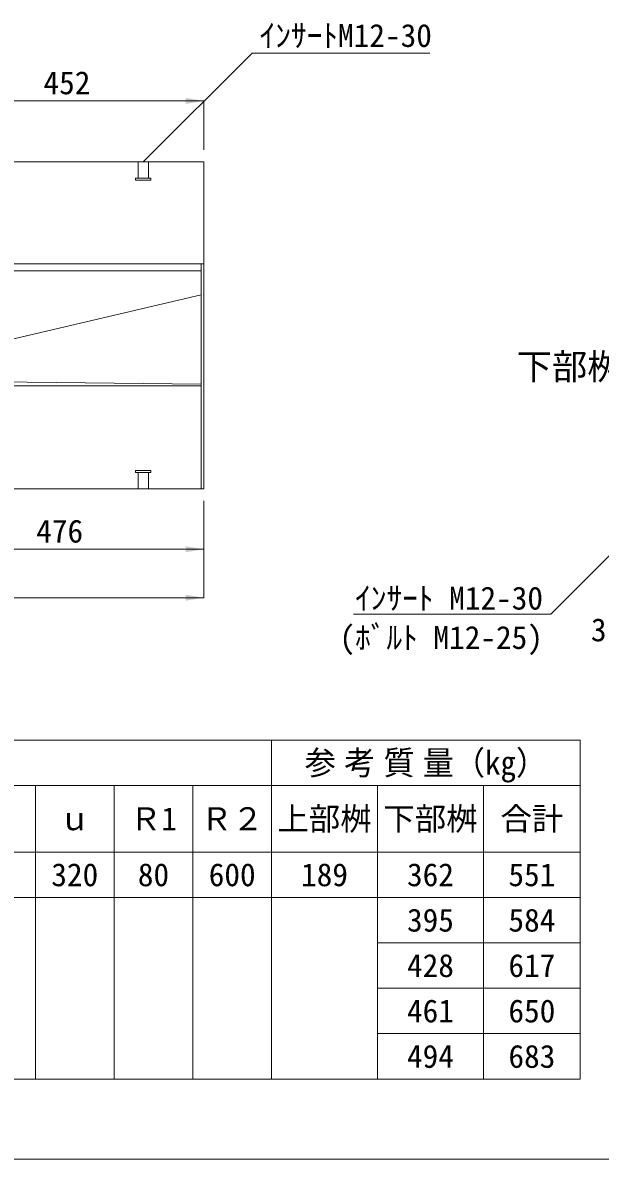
# Model space of a CAD drawing. Units: millimetres at full size. Extents: x 50430 to 75195, y -63423 to -40900.
# Drawn here: x 68913 to 69867, y -48217 to -46339 of the extents above; entities that cross this region are included whole.
import ezdxf
from ezdxf.enums import TextEntityAlignment as Align

# ---------------------------------------------------------------- set-up
doc = ezdxf.new("R2010")
doc.units = ezdxf.units.MM
doc.header["$LTSCALE"] = 30
doc.linetypes.add('USER1', pattern=[1.35, 0.75, -0.6])
doc.linetypes.add('USER2', pattern=[2, 1, -1])
for name, color, linetype, lineweight in [('0_2', 7, 'Continuous', 13), ('DEFPOINTS_3', 8, 'Continuous', 0), ('側溝・本体', 7, 'Continuous', 9), ('寸法線', 7, 'Continuous', 9), ('本体', 2, 'Continuous', 20), ('枠', 5, 'Continuous', 5), ('ｲﾝｻｰﾄ', 3, 'USER1', 9)]:
    doc.layers.add(name, color=color, linetype=linetype, lineweight=lineweight)
doc.styles.add('ＭＳ ゴシック', font='')
doc.styles.add('ＭＳ Ｐゴシック', font='')
doc.styles.get('ＭＳ ゴシック').set_extended_font_data('MS Gothic')
doc.styles.get('ＭＳ Ｐゴシック').set_extended_font_data('MS PGothic')

# ---------------------------------------------------------------- blocks, each defined once
blk = doc.blocks.new('filled_arrow')
at = {"color": 0, "linetype": 'Continuous', "lineweight": -2}
blk.add_solid([(7.5, 1.25), (0, 0), (7.5, -1.25)], dxfattribs=at)

msp = doc.modelspace()

# ---------------------------------------------------------------- linework, layer by layer
at = {"layer": 'DEFPOINTS_3'}
msp.add_line((67463.72, -47784.29), (69498.72, -47784.29), dxfattribs=at)
at = {"layer": '側溝・本体'}
for p, q in [((68219.75, -46737.67), (69211.75, -46737.67)), ((68219.75, -46749.16), (69207.25, -46749.16)), ((68611.75, -46929.16), (69207.25, -46788.67)), ((68611.75, -46929.16), (69207.25, -46936.67)), ((68219.75, -46939.16), (69207.25, -46939.16))]:
    msp.add_line(p, q, dxfattribs=at)
at = {"layer": '側溝・本体', "lineweight": 5}
msp.add_line((69207.25, -46737.67), (69207.25, -47109.17), dxfattribs=at)
at = {"layer": '寸法線'}
for p, q in [((68759.75, -46468.5), (69211.75, -46468.5)), ((69211.75, -46549.16), (69211.75, -46468.5)), ((69211.75, -47129.17), (69211.75, -47289.17)), ((69211.75, -47129.17), (69211.75, -47209.17)), ((68735.75, -47209.17), (69211.75, -47209.17)), ((68213.75, -47289.17), (69211.75, -47289.17))]:
    msp.add_line(p, q, dxfattribs=at)
at = {"layer": '寸法線', "lineweight": 13}
for p, q in [((66393.72, -47524.29), (69833.72, -47524.29)), ((69323.72, -47524.29), (69323.72, -47709.29)), ((69833.72, -47524.29), (69833.72, -47709.29)), ((66743.72, -47599.29), (69833.72, -47599.29)), ((68933.72, -47599.29), (68933.72, -47709.29)), ((69063.72, -47599.29), (69063.72, -47709.29)), ((69193.72, -47599.29), (69193.72, -47709.29)), ((69498.72, -47599.29), (69498.72, -47709.29)), ((69673.72, -47599.29), (69673.72, -47709.29)), ((66983.72, -47709.29), (69833.72, -47709.29)), ((68933.72, -47709.29), (68933.72, -48084.29)), ((69063.72, -47709.29), (69063.72, -48084.29)), ((69193.72, -47709.29), (69193.72, -48084.29)), ((69323.72, -47709.29), (69323.72, -48084.29)), ((69498.72, -47709.29), (69498.72, -48084.29)), ((69673.72, -47709.29), (69673.72, -48084.29)), ((69833.72, -47709.29), (69833.72, -48084.29)), ((69498.72, -47784.29), (69833.72, -47784.29)), ((69498.72, -47859.29), (69833.72, -47859.29)), ((69498.72, -47934.29), (69833.72, -47934.29)), ((69498.72, -48009.29), (69833.72, -48009.29)), ((67463.72, -48084.29), (69323.72, -48084.29)), ((69323.72, -48084.29), (69833.72, -48084.29))]:
    msp.add_line(p, q, dxfattribs=at)
at = {"layer": '寸法線'}
for points in [[(69111.75, -46569.16), (69291.52, -46389.39), (69585.24, -46389.39)], [(69899.11, -47202.37), (69785.04, -47316.43), (69458.84, -47316.43)]]:
    msp.add_lwpolyline(points, dxfattribs=at)
at = {"layer": '本体'}
for p, q in [((68213.75, -46569.16), (69211.75, -46569.16)), ((69211.75, -46569.16), (69211.75, -47109.17)), ((68213.75, -47109.17), (69211.75, -47109.17))]:
    msp.add_line(p, q, dxfattribs=at)
at = {"layer": '枠', "lineweight": 20}
msp.add_line((66203.72, -48216.85), (71803.72, -48216.85), dxfattribs=at)
at = {"layer": 'ｲﾝｻｰﾄ', "linetype": 'USER2'}
for p, q in [((69103.25, -46569.16), (69103.25, -46596.16)), ((69120.25, -46569.16), (69120.25, -46596.16)), ((69099.25, -46596.16), (69124.25, -46596.16)), ((69099.25, -46596.16), (69099.25, -46599.17)), ((69099.25, -46599.17), (69124.25, -46599.17)), ((69124.25, -46596.16), (69124.25, -46599.17)), ((69099.25, -47082.17), (69099.25, -47079.16)), ((69099.25, -47079.16), (69124.25, -47079.16)), ((69099.25, -47082.17), (69124.25, -47082.17)), ((69103.25, -47109.17), (69103.25, -47082.17)), ((69120.25, -47109.17), (69120.25, -47082.17)), ((69124.25, -47082.17), (69124.25, -47079.16))]:
    msp.add_line(p, q, dxfattribs=at)
at = {"layer": 'ｲﾝｻｰﾄ'}
for p, q in [((69103.25, -46569.16), (69120.25, -46569.16)), ((69103.25, -47109.17), (69120.25, -47109.17))]:
    msp.add_line(p, q, dxfattribs=at)

# ---------------------------------------------------------------- block references
at = {"layer": '寸法線'}
for p, xscale, yscale, rotation in [((69211.75, -46468.5), 4, 4, 180), ((69111.75, -46569.16), 0.2, 0.2, 45), ((69211.75, -47209.17), 4, 4, 180), ((69211.75, -47289.17), 4, 4, 180)]:
    msp.add_blockref('filled_arrow', p, dxfattribs=dict(at, xscale=xscale, yscale=yscale, rotation=rotation))

# ---------------------------------------------------------------- texts
at = {"layer": '0_2', "style": 'ＭＳ ゴシック'}
msp.add_text('下部桝ジョイント部詳細図', height=42.72, dxfattribs=at).set_placement((69728.64, -46941.5), align=Align.BOTTOM_LEFT)
at = {"layer": '寸法線', "style": 'ＭＳ ゴシック'}
msp.add_text('ｲﾝｻｰﾄM12-30', height=37.98, dxfattribs=at).set_placement((69304.02, -46341.39), align=Align.TOP_LEFT)
for s, p in [('452', (68985.75, -46438.5)), ('476', (68973.75, -47179.17)), ('3.2', (69889.97, -47342.23)), ('上部桝', (69411.22, -47654.29)), ('下部桝', (69586.22, -47654.29)), ('合計', (69753.72, -47654.29)), ('ｕ', (68998.72, -47654.29)), ('Ｒ1', (69128.72, -47654.29)), ('Ｒ２', (69258.72, -47654.29)), ('320', (68998.72, -47746.79)), ('80', (69128.72, -47746.79)), ('600', (69258.72, -47746.79)), ('189', (69411.22, -47746.79)), ('362', (69586.22, -47746.79)), ('551', (69753.72, -47746.79)), ('395', (69586.22, -47821.79)), ('584', (69753.72, -47821.79)), ('428', (69586.22, -47896.79)), ('617', (69753.72, -47896.79)), ('461', (69586.22, -47971.79)), ('650', (69753.72, -47971.79)), ('494', (69586.22, -48046.79)), ('683', (69753.72, -48046.79))]:
    msp.add_text(s, height=37.98, dxfattribs=at).set_placement(p, align=Align.MIDDLE_CENTER)
for s, p in [('ｲﾝｻｰﾄ M12-30', (69461.74, -47320.23)), ('(ﾎﾞﾙﾄ M12-25)', (69435.84, -47385.23))]:
    msp.add_text(s, height=37.98, dxfattribs=at).set_placement(p, align=Align.BOTTOM_LEFT)
at = {"layer": '寸法線', "style": 'ＭＳ Ｐゴシック', "width": 0.95}
msp.add_text('参 考 質 量（㎏）', height=39.59, dxfattribs=at).set_placement((69578.72, -47561.79), align=Align.MIDDLE_CENTER)

doc.saveas('drawing.dxf')
